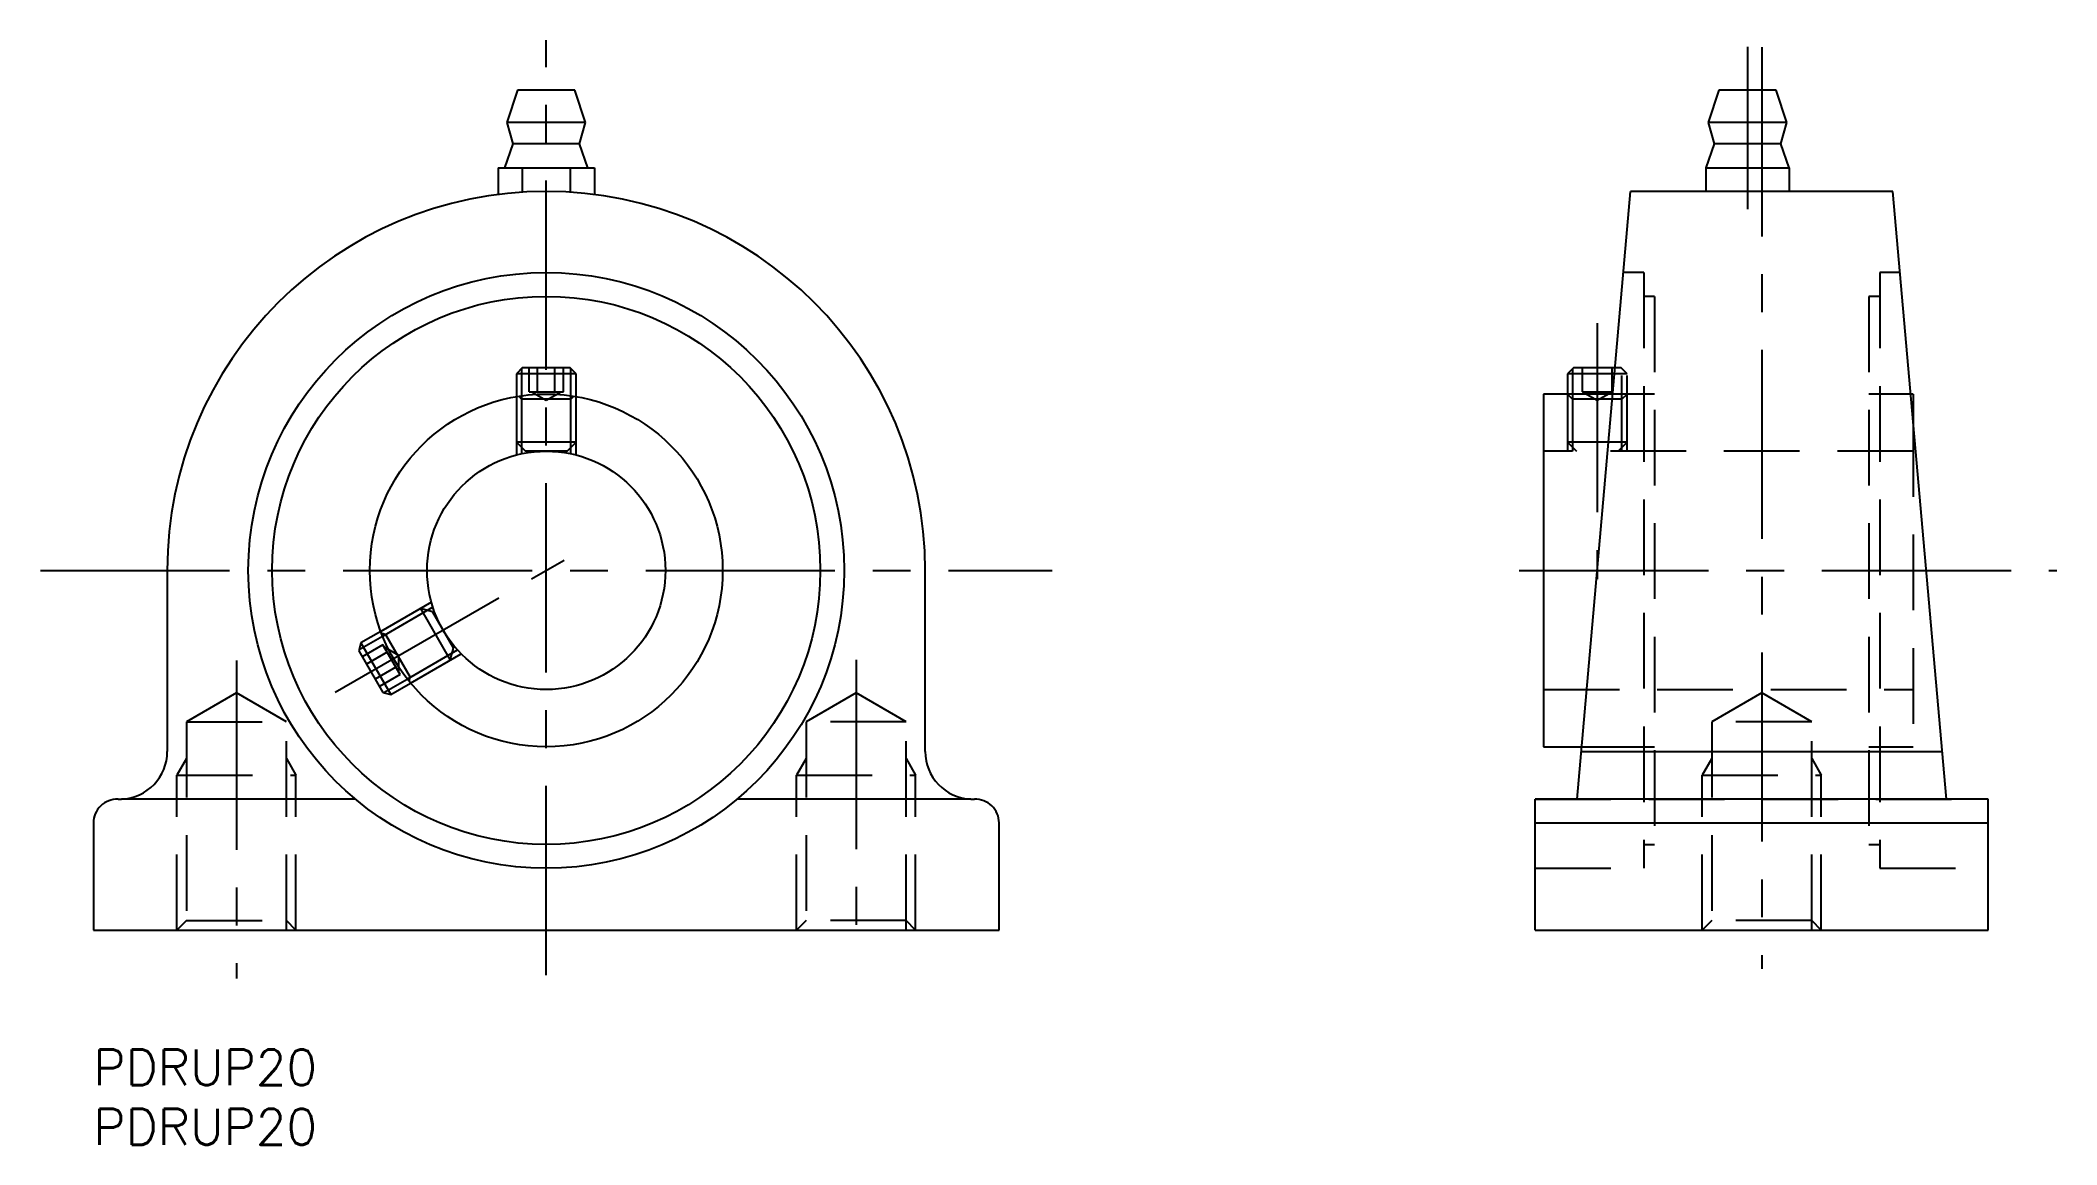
# Model space of a CAD drawing. Extents: x -4 to 165, y -8 to 85.
import ezdxf

# ---------------------------------------------------------------- set-up
doc = ezdxf.new("R2010")
doc.units = 0
doc.header["$LTSCALE"] = 0.5
doc.linetypes.add('CENTER', pattern=[50.8, 31.75, -6.35, 6.35, -6.35])
doc.linetypes.add('DASHED', pattern=[19.05, 12.7, -6.35])
for name, color, linetype in [('MSM_CENTER', 1, 'CENTER'), ('MSM_CONTINUOUS', 7, 'CONTINUOUS'), ('MSM_DASHED', 4, 'DASHED'), ('MSM_NARROW', 5, 'CONTINUOUS'), ('MSM_PART_NUMBER', 7, 'CONTINUOUS')]:
    doc.layers.add(name, color=color, linetype=linetype)
doc.styles.get("Standard").update_dxf_attribs({"font": 'txt.shx', "height": 3, "bigfont": 'bigfont.shx'})

msp = doc.modelspace()

# ---------------------------------------------------------------- linework, layer by layer
at = {"layer": 'MSM_CENTER'}
for p, q in [((38, 6.24), (38, 84.69)), ((138.8, 84.15), (138.8, 70.53)), ((140, 84.11), (140, 6.75)), ((126.2, 60.95), (126.2, 39.46)), ((20.28, 29.97), (39.5, 41.07)), ((-4.45, 40.2), (80.45, 40.2)), ((119.65, 40.2), (164.75, 40.2)), ((12, 32.63), (12, 5.96)), ((64, 32.69), (64, 7.75))]:
    msp.add_line(p, q, dxfattribs=at)
at = {"layer": 'MSM_CONTINUOUS'}
for p, q in [((35.6, 80.5), (34.7, 77.8)), ((40.4, 80.5), (35.6, 80.5)), ((41.3, 77.8), (40.4, 80.5)), ((136.4, 80.5), (135.5, 77.8)), ((141.2, 80.5), (136.4, 80.5)), ((142.1, 77.8), (141.2, 80.5)), ((34.7, 77.8), (35.2, 76)), ((41.3, 77.8), (34.7, 77.8)), ((40.8, 76), (41.3, 77.8)), ((142.1, 77.8), (135.5, 77.8)), ((135.5, 77.8), (136, 76)), ((141.6, 76), (142.1, 77.8)), ((35.2, 76), (34.5, 74)), ((40.8, 76), (35.2, 76)), ((41.5, 74), (40.8, 76)), ((136, 76), (135.3, 74)), ((141.6, 76), (136, 76)), ((142.3, 74), (141.6, 76)), ((33.96, 74), (42.04, 74)), ((33.96, 74), (33.96, 71.74)), ((35.98, 74), (35.98, 71.94)), ((40.02, 74), (40.02, 71.94)), ((42.04, 74), (42.04, 71.74)), ((135.3, 74), (142.3, 74)), ((135.3, 74), (135.3, 72)), ((142.3, 74), (142.3, 72)), ((124.5, 21), (129, 72)), ((151, 72), (129, 72)), ((155.5, 21), (151, 72)), ((35.99, 57.2), (35.5, 56.71)), ((35.5, 56.71), (35.5, 54.79)), ((40.5, 56.71), (35.5, 56.71)), ((40.01, 57.2), (35.99, 57.2)), ((40.5, 56.71), (40.01, 57.2)), ((40.5, 54.79), (40.5, 56.71)), ((124.19, 57.2), (123.7, 56.71)), ((123.7, 56.71), (123.7, 55)), ((127.65, 56.71), (123.7, 56.71)), ((127.69, 57.2), (124.19, 57.2)), ((127.5, 55), (121.7, 55)), ((121.7, 55), (121.7, 25.4)), ((152.7, 55), (152.5, 55)), ((152.7, 55), (152.7, 52.73)), ((6.2, 40.2), (6.2, 25)), ((69.8, 25), (69.8, 40.2)), ((22.45, 34.11), (22.27, 33.44)), ((24.12, 35.07), (22.45, 34.11)), ((22.45, 34.11), (24.95, 29.78)), ((22.27, 33.44), (24.28, 29.96)), ((24.95, 29.78), (26.62, 30.74)), ((24.28, 29.96), (24.95, 29.78)), ((121.7, 25.4), (124.89, 25.4)), ((124.85, 25), (155.15, 25)), ((21.99, 21), (2.36, 21)), ((73.64, 21), (54.01, 21)), ((121, 10), (121, 21)), ((159, 21), (121, 21)), ((159, 10), (159, 21)), ((0, 19), (0, 10)), ((76, 10), (76, 19)), ((0, 10), (76, 10)), ((121, 10), (159, 10))]:
    msp.add_line(p, q, dxfattribs=at)
for radius in [25, 23, 14.8, 10]:
    msp.add_circle((38, 40.2), radius, dxfattribs=at)
for centre, radius, start, end in [((38, 40.2), 31.8, 0, 180), ((2.2, 25), 4, 272.3396, 360), ((73.8, 25), 4, 180, 267.6604), ((2, 19), 2, 88.0898, 180), ((2.2, 25), 4, 268.0898, 272.3396), ((73.8, 25), 4, 267.6604, 271.9102), ((74, 19), 2, 360, 91.9102)]:
    msp.add_arc(centre, radius, start, end, dxfattribs=at)
at = {"layer": 'MSM_DASHED'}
for p, q in [((130.1, 65.2), (128.4, 65.2)), ((130.1, 65.2), (130.1, 15.2)), ((151.6, 65.2), (149.9, 65.2)), ((149.9, 65.2), (149.9, 15.2)), ((131, 63.2), (130.1, 63.2)), ((131, 63.2), (131, 17.2)), ((149.9, 63.2), (149, 63.2)), ((149, 63.2), (149, 17.2)), ((36.56, 55.2), (36.56, 57.2)), ((37.28, 55.2), (37.28, 57.2)), ((38.72, 55.2), (38.72, 57.2)), ((39.44, 55.2), (39.44, 57.2)), ((124.95, 55.2), (124.95, 57.2)), ((127.45, 55.2), (127.45, 57.2)), ((128.7, 56.71), (127.65, 56.71)), ((128.21, 57.2), (127.69, 57.2)), ((128.7, 56.71), (128.21, 57.2)), ((128.27, 50.2), (128.27, 57.14)), ((128.7, 50.2), (128.7, 56.71)), ((35.5, 54.79), (35.5, 49.88)), ((35.69, 54.81), (35.93, 54.57)), ((35.93, 54.85), (35.93, 49.98)), ((40.07, 54.57), (35.93, 54.57)), ((36.56, 55.2), (39.44, 55.2)), ((36.75, 55.2), (38, 54.48)), ((38, 54.48), (39.25, 55.2)), ((40.07, 49.99), (40.07, 54.85)), ((40.07, 54.57), (40.31, 54.81)), ((40.5, 49.88), (40.5, 54.79)), ((123.7, 55), (123.7, 50.2)), ((123.7, 55), (124.13, 54.57)), ((124.13, 55), (124.13, 50.2)), ((128.27, 54.57), (124.13, 54.57)), ((124.95, 55.2), (127.45, 55.2)), ((124.95, 55.2), (126.2, 54.48)), ((126.2, 54.48), (127.45, 55.2)), ((131, 55), (127.5, 55)), ((128.27, 54.57), (128.7, 55)), ((152.5, 55), (149, 55)), ((152.7, 52.73), (152.7, 25.4)), ((40.5, 50.95), (35.5, 50.95)), ((35.5, 50.95), (36.25, 50.2)), ((39.75, 50.2), (40.5, 50.95)), ((123.7, 50.95), (124.45, 50.2)), ((128.7, 50.95), (123.7, 50.95)), ((127.95, 50.2), (128.7, 50.95)), ((39.75, 50.2), (36.25, 50.2)), ((152.7, 50.2), (121.7, 50.2)), ((28.36, 37.52), (24.12, 35.07)), ((28.49, 37.1), (24.27, 34.66)), ((27.44, 36.99), (29.94, 32.66)), ((28.46, 36.72), (27.44, 36.99)), ((28.46, 36.72), (30.21, 33.68)), ((24.29, 33.95), (22.56, 32.95)), ((24.52, 34.81), (24.19, 34.9)), ((25.73, 31.45), (24.29, 33.95)), ((24.52, 34.81), (26.59, 31.23)), ((24.65, 33.33), (22.92, 32.33)), ((25.63, 33.06), (24.38, 33.78)), ((25.63, 31.62), (25.63, 33.06)), ((26.34, 31.08), (30.56, 33.52)), ((26.62, 30.74), (30.86, 33.19)), ((29.94, 32.66), (30.21, 33.68)), ((25.37, 32.08), (23.64, 31.08)), ((25.73, 31.45), (24, 30.45)), ((26.5, 30.89), (26.59, 31.23)), ((12, 29.92), (7.81, 27.5)), ((16.19, 27.5), (12, 29.92)), ((64, 29.92), (59.81, 27.5)), ((68.19, 27.5), (64, 29.92)), ((121.7, 30.2), (152.7, 30.2)), ((140, 29.92), (135.81, 27.5)), ((144.19, 27.5), (140, 29.92)), ((7.81, 27.5), (7.81, 10)), ((7.81, 27.5), (16.19, 27.5)), ((16.19, 10), (16.19, 27.5)), ((59.81, 27.5), (59.81, 10)), ((68.19, 27.5), (59.81, 27.5)), ((68.19, 10), (68.19, 27.5)), ((144.19, 27.5), (135.81, 27.5)), ((135.81, 27.5), (135.81, 10)), ((144.19, 10), (144.19, 27.5)), ((124.89, 25.4), (131, 25.4)), ((149, 25.4), (152.7, 25.4)), ((7.81, 24.41), (7, 23)), ((16.19, 24.41), (17, 23)), ((59.81, 24.41), (59, 23)), ((68.19, 24.41), (69, 23)), ((135.81, 24.41), (135, 23)), ((144.19, 24.41), (145, 23)), ((7, 10), (7, 23)), ((7, 23), (17, 23)), ((17, 10), (17, 23)), ((59, 10), (59, 23)), ((59, 23), (69, 23)), ((69, 10), (69, 23)), ((135, 10), (135, 23)), ((135, 23), (145, 23)), ((145, 10), (145, 23)), ((121, 21), (159, 21)), ((121, 21), (159, 21)), ((130.1, 17.2), (131, 17.2)), ((149, 17.2), (149.9, 17.2)), ((121, 15.2), (130.1, 15.2)), ((149.9, 15.2), (159, 15.2)), ((7.81, 10.81), (7, 10)), ((7.81, 10.81), (16.19, 10.81)), ((17, 10), (16.19, 10.81)), ((59.81, 10.81), (59, 10)), ((68.19, 10.81), (59.81, 10.81)), ((69, 10), (68.19, 10.81)), ((135.81, 10.81), (135, 10)), ((144.19, 10.81), (135.81, 10.81)), ((145, 10), (144.19, 10.81))]:
    msp.add_line(p, q, dxfattribs=at)
at = {"layer": 'MSM_NARROW'}
for p, q in [((35.93, 57.14), (35.93, 54.85)), ((40.07, 54.85), (40.07, 57.14)), ((124.13, 57.14), (124.13, 55)), ((24.27, 34.66), (22.29, 33.52)), ((24.36, 29.94), (26.34, 31.08)), ((121, 19), (159, 19))]:
    msp.add_line(p, q, dxfattribs=at)

# ---------------------------------------------------------------- texts
at = {"layer": 'MSM_PART_NUMBER'}
for p in [(0, -3), (0, -8)]:
    msp.add_text('PDRUP20', height=3, dxfattribs=at).set_placement(p)

doc.saveas('drawing.dxf')
